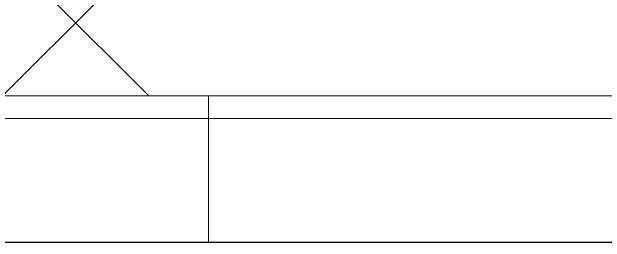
# Model space of a CAD drawing. Header units: millimetres. Extents: x -23600 to 58751, y -29611 to 36794.
# Drawn here: x 8866.2 to 9270.7, y -23484.2 to -23326.9 of the extents above; entities that cross this region are included whole.
import ezdxf

# ---------------------------------------------------------------- set-up
doc = ezdxf.new("R2010")
doc.units = ezdxf.units.MM
doc.layers.add('A-WALL', color=113, linetype='Continuous', lineweight=9)
doc.layers.add('A-WALL-PATT', color=111, linetype='Continuous', lineweight=25)

msp = doc.modelspace()

# ---------------------------------------------------------------- hatches: boundary and pattern name
at = {"layer": 'A-WALL-PATT', "lineweight": 9}
h = msp.add_hatch(dxfattribs=at)
h.set_pattern_fill('FP_3', color=256, style=0, pattern_type=2)
h.set_pattern_definition([(45, (0, 0), (-212.132, 212.132), []), (135, (0, 0), (-212.132, -212.132), [])])
h.paths.add_polyline_path([(6866.6, -23384.16), (12716.05, -23384.16), (12716.05, -23194.16), (-1585.8, -23194.16), (-1585.8, -23384.16), (6714.2, -23384.16), (6714.2, -23331.76), (6866.6, -23331.76)], flags=0)
h = msp.add_hatch(dxfattribs=at)
h.set_pattern_fill('FP_1', color=256, style=0, pattern_type=2)
h.set_pattern_definition([(0, (0, 0), (0, 300), []), (90, (0, 0), (-300, 2e-14), [])])
h.paths.add_polyline_path([(6866.6, -23484.16), (12716.05, -23484.16), (12716.05, -23384.16), (6866.6, -23384.16)], flags=0)
h.paths.add_polyline_path([(939.24, -23484.16), (6714.2, -23484.16), (6714.2, -23384.16), (-1585.8, -23384.16), (-1585.8, -23484.16)], flags=0)

# ---------------------------------------------------------------- linework, layer by layer
at = {"layer": 'A-WALL'}
msp.add_line((12716.05, -23384.16), (6866.6, -23384.16), dxfattribs=at)
at = {"layer": 'A-WALL', "lineweight": 25}
msp.add_line((6866.6, -23484.16), (12716.05, -23484.16), dxfattribs=at)

doc.saveas('drawing.dxf')
